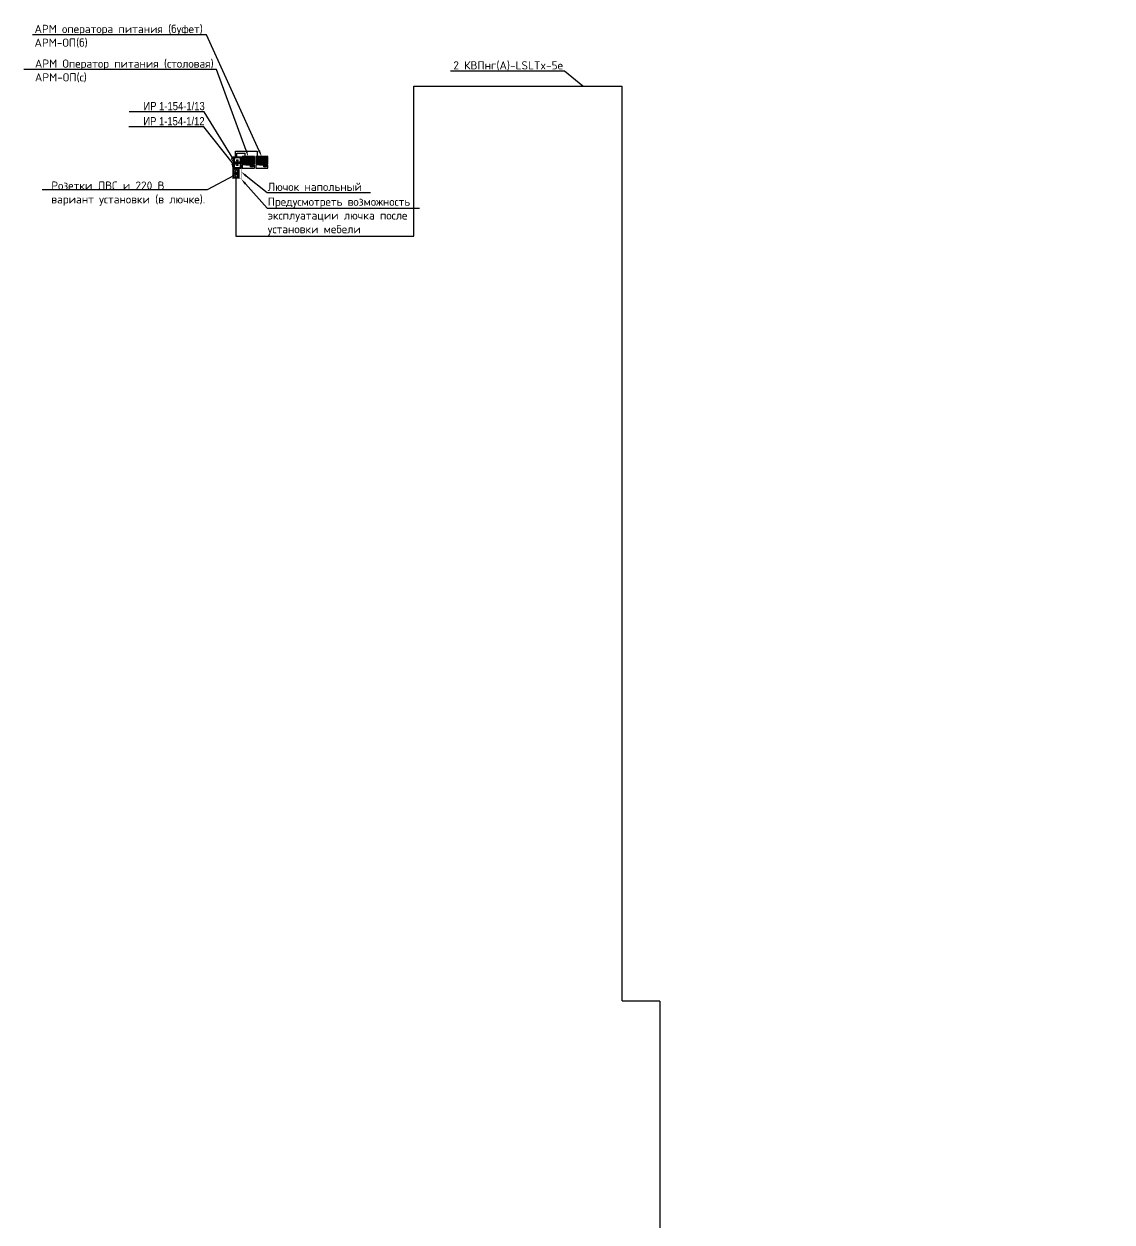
# Model space of a CAD drawing. Header units: millimetres. Extents: x 4247 to 622543, y -201358 to 142419.
# Drawn here: x 565479 to 598524, y 106024 to 142419 of the extents above; entities that cross this region are included whole.
import ezdxf
from ezdxf import colors
from ezdxf.entities.mleader import LeaderData, LeaderLine
from ezdxf.math import Vec2, Vec3

# ---------------------------------------------------------------- set-up
doc = ezdxf.new("R2010")
doc.units = ezdxf.units.MM
doc.linetypes.add('DASH', pattern=[0.75, 0.5, -0.25])
for name, color, linetype in [('_Оборудование ИСПП', 255, 'Continuous'), ('_Турникеты ИСПП', 254, 'Continuous'), ('PDF _Геометрия', 7, 'Continuous'), ('PDF _Оформление-Надписи', 7, 'Continuous'), ('PDF _Текст', 255, 'Continuous'), ('ИС ПП', 255, 'Continuous'), ('СС', 3, 'Continuous')]:
    doc.layers.add(name, color=color, linetype=linetype)
doc.layers.add('PDF _Сплошная заливка', color=7, linetype='Continuous', true_color=0xffffff)
doc.styles.add('Arial Narrow МОЙ', font='ARIALN.TTF', dxfattribs={"height": 2.5})
doc.styles.add('ISOCPEUR', font='isocpeui.ttf')
doc.styles.add('KOSTY_STYLE', font='isocpeur.ttf')

# ---------------------------------------------------------------- blocks, each defined once
blk = doc.blocks.new('ИР')
at = {"layer": 'PDF _Оформление-Надписи', "color": 5, "lineweight": 0}
for points in [[(236370, -165197), (239044, -165197), (239044, -167511), (236370, -167511)], [(236690, -165517), (238724, -165517), (238724, -167191), (236690, -167191)], [(237930, -166550), (237441, -166550), (237441, -166184), (237930, -166184)], [(237930, -166550), (237441, -166550), (237441, -166184), (237930, -166184)], [(237685, -166213), (237898, -166213), (237898, -166383), (237825, -166383), (237825, -166455), (237751, -166455), (237751, -166527), (237617, -166527), (237617, -166455), (237544, -166455), (237544, -166383), (237471, -166383), (237471, -166213)], [(237685, -166213), (237898, -166213), (237898, -166383), (237825, -166383), (237825, -166455), (237751, -166455), (237751, -166527), (237617, -166527), (237617, -166455), (237544, -166455), (237544, -166383), (237471, -166383), (237471, -166213)], [(237981, -166550), (237492, -166550), (237492, -166184), (237981, -166184)], [(237981, -166550), (237492, -166550), (237492, -166184), (237981, -166184)], [(237735, -166213), (237949, -166213), (237949, -166383), (237876, -166383), (237876, -166455), (237801, -166455), (237801, -166527), (237668, -166527), (237668, -166455), (237595, -166455), (237595, -166383), (237522, -166383), (237522, -166213)], [(237735, -166213), (237949, -166213), (237949, -166383), (237876, -166383), (237876, -166455), (237801, -166455), (237801, -166527), (237668, -166527), (237668, -166455), (237595, -166455), (237595, -166383), (237522, -166383), (237522, -166213)]]:
    blk.add_lwpolyline(points, close=True, dxfattribs=at)
for points in [[(236690, -165517), (236370, -165197)], [(238724, -165517), (239044, -165197)], [(236690, -167191), (236370, -167511)], [(238724, -167191), (239044, -167511)]]:
    blk.add_lwpolyline(points, dxfattribs=at)
blk = doc.blocks.new('АП')
at = {"layer": 'PDF _Сплошная заливка', "true_color": 0xffffff, "transparency": 33554559}
blk.add_hatch(color=7, dxfattribs=at).paths.add_polyline_path([(218996, 87758), (219638, 87758), (219638, 88124), (218996, 88124)])
at = {"layer": 'PDF _Сплошная заливка', "transparency": 33554559}
for points in [[(219180, 87666), (219455, 87666), (219455, 87721), (219180, 87721)], [(219418, 87574), (219638, 87574), (219638, 87593), (219418, 87593)], [(219455, 87556), (219602, 87556), (219602, 87593), (219455, 87593)]]:
    blk.add_hatch(color=5, dxfattribs=at).paths.add_polyline_path(points)
at = {"layer": 'PDF _Геометрия', "color": 5, "lineweight": 25}
for points in [[(218960, 87721), (219693, 87721), (219693, 88161), (218960, 88161)], [(218996, 87758), (219638, 87758), (219638, 88124), (218996, 88124)], [(218960, 87464), (219693, 87464), (219693, 87666), (218960, 87666)], [(219180, 87666), (219455, 87666), (219455, 87721), (219180, 87721)], [(219418, 87574), (219638, 87574), (219638, 87593), (219418, 87593)], [(219455, 87556), (219602, 87556), (219602, 87593), (219455, 87593)]]:
    blk.add_lwpolyline(points, close=True, dxfattribs=at)
at = {"layer": 'PDF _Текст', "color": 251, "insert": (219317, 87941), "char_height": 250, "width": 642.03, "attachment_point": 5, "style": 'ISOCPEUR'}
blk.add_mtext('ОП', dxfattribs=at)
blk = doc.blocks.new('_DotSmall')
at = {"color": 0, "linetype": 'ByBlock', "const_width": 0.5}
blk.add_lwpolyline([(-0.0625, 0, 1), (0.0625, 0, 1)], format="xyb", close=True, dxfattribs=at)
blk = doc.blocks.new('план Новый корпус (не печатать) 2$0$_Dot')
at = {"color": 251, "linetype": 'ByBlock', "lineweight": -2}
blk.add_line((-0.5, 0), (-1, 0), dxfattribs=at)
at = {"color": 251, "linetype": 'ByBlock', "const_width": 0.5}
blk.add_lwpolyline([(-0.25, 0, 1), (0.25, 0, 1)], format="xyb", close=True, dxfattribs=at)

msp = doc.modelspace()

# ---------------------------------------------------------------- linework, layer by layer
at = {"color": 8, "linetype": 'ByBlock', "lineweight": 13, "const_width": 12.5, "elevation": 289.775}
msp.add_lwpolyline([(571806.721, 138391.513), (571806.949, 137725.358), (572083.598, 137725.358), (572083.37, 138391.513)], close=True, dxfattribs=at)
at = {"layer": '_Турникеты ИСПП', "color": 0, "lineweight": 0}
for p, q in [((571847.064, 138023.008), (572013.542, 138023.008)), ((571847.064, 137878.974), (571847.064, 138023.008)), ((571866.984, 138003.088), (571847.064, 138023.008)), ((571866.984, 138003.088), (571993.622, 138003.088)), ((571866.984, 137898.894), (571866.984, 138003.088)), ((571993.622, 138003.088), (571993.622, 137898.894)), ((572013.542, 138023.008), (572013.542, 137878.974)), ((571866.984, 137898.894), (571847.064, 137878.974)), ((572013.542, 137878.974), (571847.064, 137878.974)), ((571847.064, 137874.227), (572013.542, 137874.227)), ((571847.064, 137730.193), (571847.064, 137874.227)), ((571866.984, 137854.307), (571847.064, 137874.227)), ((571866.984, 137750.113), (571847.064, 137730.193)), ((571993.622, 137898.894), (571866.984, 137898.894)), ((571866.984, 137854.307), (571993.622, 137854.307)), ((571866.984, 137750.113), (571866.984, 137854.307)), ((571993.622, 137750.113), (571866.984, 137750.113)), ((571993.622, 137898.894), (572013.542, 137878.974)), ((571993.622, 137854.307), (572013.542, 137874.227)), ((571993.622, 137854.307), (571993.622, 137750.113)), ((571993.622, 137750.113), (572013.542, 137730.193)), ((572013.542, 137874.227), (572013.542, 137730.193))]:
    msp.add_line(p, q, dxfattribs=at)
at = {"layer": '_Турникеты ИСПП', "lineweight": 0}
for p, q in [((571993.622, 138003.088), (572013.542, 138023.008)), ((572013.542, 137730.193), (571847.064, 137730.193))]:
    msp.add_line(p, q, dxfattribs=at)
at = {"layer": '_Турникеты ИСПП', "color": 5, "linetype": 'ByBlock', "lineweight": 30, "ltscale": 0.01}
for points in [[(571901.39, 138379.047), (571901.39, 138549.934), (572565.097, 138549.934), (572565.097, 138387.907)], [(571945.316, 138379.047), (571945.316, 138496.435), (572186.913, 138496.435), (572186.913, 138387.907)]]:
    msp.add_lwpolyline(points, dxfattribs=at)
at = {"layer": '_Турникеты ИСПП', "color": 0, "lineweight": 0}
for centre, radius in [((571930.303, 137950.991), 41.699), ((571911.84, 137950.991), 3.077), ((571948.767, 137950.991), 3.077), ((571930.303, 137802.21), 41.699), ((571911.84, 137802.21), 3.077), ((571948.767, 137802.21), 3.077)]:
    msp.add_circle(centre, radius, dxfattribs=at)
at = {"layer": 'ИС ПП', "color": 5, "linetype": 'DASH', "lineweight": 30, "ltscale": 3}
msp.add_lwpolyline([(571911.874, 137722.3), (571911.874, 135972.004), (577323.574, 135972.004), (577323.574, 140527.348), (583635.098, 140527.348), (583635.098, 112740.531), (584790.98, 112740.531), (584790.98, 104029.375), (585834.471, 104029.375), (585834.471, 93075.043), (598523.925, 93075.043), (598523.925, 91143.342), (595698.542, 91143.342)], dxfattribs=at)

# ---------------------------------------------------------------- block references
at = {"color": 240, "lineweight": 15, "true_color": 0xed1f24, "xscale": 0.08740743041447095, "yscale": 0.08740743041447095, "zscale": 0.08740743041447095}
for p in [(551184.008, 152818.534), (551183.881, 152673.415)]:
    msp.add_blockref('ИР', p, dxfattribs=at)
at = {"layer": 'СС', "xscale": 0.5, "yscale": 0.5, "zscale": 0.5}
for p in [(462630.635, 94307.364, 289.775), (463038.637, 94307.364, 289.775)]:
    msp.add_blockref('АП', p, dxfattribs=at)

# ---------------------------------------------------------------- leaders
at = {"layer": '_Оборудование ИСПП', "color": 0, "lineweight": 0}
ml = msp.add_multileader_mtext('Standard', dxfattribs=at)
ml.set_content('\\A1;{\\C0;АРМ оператора питания (буфет)^JАРМ-ОП(б)}', color=(237, 31, 36), style='KOSTY_STYLE')
ml.set_leader_properties(color=256)
ml.build(insert=Vec2(0, 0))
ml.multileader.update_dxf_attribs({"text_left_attachment_type": 6, "text_right_attachment_type": 6, "arrow_head_size": 200})
ctx = ml.context
ctx.base_point, ctx.char_height, ctx.arrow_head_size, ctx.landing_gap_size, ctx.plane_origin = Vec3(565789.959, 142092.931, 289.775), 250, 200, 10, Vec3(578847.884, 141438.725, 289.775)
ctx.left_attachment, ctx.right_attachment = 6, 6
notes = []
notes.append((ctx, [(0, (1, 1, 0), (571017.959, 142092.931, 289.775), (-1, 0), 8, [(0, [(572701.904, 138387.907, 289.775)], 0, [])])]))
ctx.mtext.insert, ctx.mtext.width, ctx.mtext.flow_direction = Vec3(565799.959, 142392.931, 289.775), 5213.67034, 5
ml = msp.add_multileader_mtext('Standard', dxfattribs=at)
ml.set_content('\\A1;{\\C0;АРМ Оператор питания (столовая)^JАРМ-ОП(с)}', color=(237, 31, 36), style='KOSTY_STYLE')
ml.set_leader_properties()
ml.build(insert=Vec2(0, 0))
ml.multileader.update_dxf_attribs({"text_left_attachment_type": 6, "text_right_attachment_type": 6, "arrow_head_size": 200})
ctx = ml.context
ctx.base_point, ctx.char_height, ctx.arrow_head_size, ctx.landing_gap_size, ctx.plane_origin = Vec3(565801.715, 141039.619, 289.775), 250, 200, 10, Vec3(580390.366, 142348.153, 289.775)
ctx.left_attachment, ctx.right_attachment = 6, 6
notes.append((ctx, [(0, (1, 1, 0), (571329.715, 141039.619, 289.775), (-1, 0), 8, [(0, [(572293.903, 138387.907, 289.775)], 0, [])])]))
ctx.mtext.insert, ctx.mtext.width, ctx.mtext.flow_direction = Vec3(565811.715, 141339.619, 289.775), 6258.01583, 5
at = {"layer": '_Оборудование ИСПП', "lineweight": 0, "ltscale": 100}
ml = msp.add_multileader_mtext('Standard', dxfattribs=at)
ml.set_content('\\A1;{\\C0;2 \\A0;КВПнг(А)-LSLTx-5е}', color=251, style='KOSTY_STYLE')
ml.set_leader_properties(color=251)
ml.set_arrow_properties(name='план Новый корпус (не печатать) 2$0$_Dot')
ml.build(insert=Vec2(0, 0))
ml.multileader.update_dxf_attribs({"text_left_attachment_type": 6, "text_right_attachment_type": 6, "dogleg_length": 103.837, "arrow_head_size": 10})
ctx = ml.context
ctx.base_point, ctx.char_height, ctx.arrow_head_size, ctx.landing_gap_size, ctx.plane_origin = Vec3(578518.808, 140985.938), 250, 10, 0.09, Vec3(611547.65, 169053.004)
ctx.left_attachment, ctx.right_attachment = 6, 6
notes.append((ctx, [(1, (1, 1, 0), (581897.824, 140985.938), (-1, 0), 103.837, [(3, [(582461.512, 140527.348)], 0, [])])]))
ctx.mtext.insert, ctx.mtext.flow_direction = Vec3(578518.898, 141285.938), 5
at = {"layer": '_Оборудование ИСПП', "color": 0, "lineweight": 0}
ml = msp.add_multileader_mtext('Standard', dxfattribs=at)
ml.set_content('{\\C0;ИР 1-154-1/13}', color=(237, 31, 36), style='Arial Narrow МОЙ')
ml.set_leader_properties()
ml.set_arrow_properties(name='DOTSMALL')
ml.build(insert=Vec2(0, 0))
ml.multileader.update_dxf_attribs({"text_left_attachment_type": 6, "text_right_attachment_type": 6, "arrow_head_size": 200})
ctx = ml.context
ctx.base_point, ctx.char_height, ctx.arrow_head_size, ctx.landing_gap_size, ctx.plane_origin = Vec3(569096.865, 139749.983), 250, 200, 10, Vec3(574352.076, 138388.335)
ctx.left_attachment, ctx.right_attachment = 6, 6
notes.append((ctx, [(1, (1, 1, 0), (570950.41, 139749.983), (-1, 0), 8, [(0, [(571832.683, 138319.201)], 0, [])])]))
ctx.mtext.insert, ctx.mtext.flow_direction = Vec3(569106.865, 140049.983), 5
ml = msp.add_multileader_mtext('Standard', dxfattribs=at)
ml.set_content('{\\C0;ИР 1-154-1/12}', color=(237, 31, 36), style='Arial Narrow МОЙ')
ml.set_leader_properties()
ml.set_arrow_properties(name='DOTSMALL')
ml.build(insert=Vec2(0, 0))
ml.multileader.update_dxf_attribs({"text_left_attachment_type": 6, "text_right_attachment_type": 6, "arrow_head_size": 200})
ctx = ml.context
ctx.base_point, ctx.char_height, ctx.arrow_head_size, ctx.landing_gap_size, ctx.plane_origin = Vec3(569093.644, 139290.102), 250, 200, 10, Vec3(574352.076, 138041.038)
ctx.left_attachment, ctx.right_attachment = 6, 6
notes.append((ctx, [(1, (1, 1, 0), (570945.655, 139290.102), (-1, 0), 8, [(0, [(571844.371, 138155.172)], 0, [])])]))
ctx.mtext.insert, ctx.mtext.flow_direction = Vec3(569103.644, 139590.102), 5
at = {"layer": '_Оборудование ИСПП', "lineweight": 0}
ml = msp.add_multileader_mtext('Standard', dxfattribs=at)
ml.set_content('{\\C0;Розетки ЛВС и 220 В \\Pвариант установки (в лючке).\\P }', color=(237, 31, 36), style='KOSTY_STYLE')
ml.set_leader_properties(color=7)
ml.build(insert=Vec2(0, 0))
ml.multileader.update_dxf_attribs({"text_left_attachment_type": 6, "text_right_attachment_type": 6, "arrow_head_size": 200})
ctx = ml.context
ctx.base_point, ctx.char_height, ctx.arrow_head_size, ctx.landing_gap_size, ctx.plane_origin = Vec3(566298.793, 137383.798, 0), 250, 200, 10, Vec3(569898.98, 134784.824, 0)
ctx.left_attachment, ctx.right_attachment = 6, 6
notes.append((ctx, [(0, (1, 1, 0), (571039.293, 137383.798, 0), (-1, 0), 8, [(0, [(571844.497, 138277.927, 0), (571844.371, 138132.808, 0), (571847.064, 137950.991, 0), (571847.064, 137802.21, 0)], 0, [])])]))
ctx.mtext.insert, ctx.mtext.width, ctx.mtext.flow_direction = Vec3(566308.793, 137633.798, 0), 4934.92096, 5
at = {"layer": '_Оборудование ИСПП', "color": 0, "lineweight": 0}
ml = msp.add_multileader_mtext('Standard', dxfattribs=at)
ml.set_content('{\\C0;Лючок напольный}', color=(237, 31, 36), style='KOSTY_STYLE')
ml.set_leader_properties()
ml.build(insert=Vec2(0, 0))
ml.multileader.update_dxf_attribs({"text_left_attachment_type": 6, "text_right_attachment_type": 6, "arrow_head_size": 200})
ctx = ml.context
ctx.base_point, ctx.char_height, ctx.arrow_head_size, ctx.landing_gap_size, ctx.plane_origin = Vec3(572870.411, 137296.722, 289.775), 250, 200, 10, Vec3(576287.722, 135081.4, 289.775)
ctx.left_attachment, ctx.right_attachment = 6, 6
notes.append((ctx, [(1, (1, 1, 0), (572862.411, 137296.722, 289.775), (1, 0), 8, [(0, [(572072.633, 137928.35, 289.775)], 0, [])])]))
ctx.mtext.insert, ctx.mtext.width, ctx.mtext.flow_direction = Vec3(572880.411, 137596.722, 289.775), 4115.16936, 5
ml = msp.add_multileader_mtext('Standard', dxfattribs=at)
ml.set_content('{\\C0;Предусмотреть возможность эксплуатации лючка после установки мебели}', color=(237, 31, 36), style='KOSTY_STYLE')
ml.set_leader_properties()
ml.build(insert=Vec2(0, 0))
ml.multileader.update_dxf_attribs({"text_left_attachment_type": 6, "text_right_attachment_type": 6, "arrow_head_size": 200})
ctx = ml.context
ctx.base_point, ctx.char_height, ctx.arrow_head_size, ctx.landing_gap_size, ctx.plane_origin = Vec3(572870.411, 136819.274, 289.775), 250, 200, 10, Vec3(576287.722, 134603.952, 289.775)
ctx.left_attachment, ctx.right_attachment = 6, 6
notes.append((ctx, [(1, (1, 1, 0), (572862.411, 136819.274, 289.775), (1, 0), 8, [(0, [(572072.633, 137714.308, 289.775)], 0, [])])]))
ctx.mtext.insert, ctx.mtext.width, ctx.mtext.flow_direction = Vec3(572880.411, 137144.274, 289.775), 4561.96759, 5
for ctx, leaders in notes:
    for number, flags, end, landing, length, lines in leaders:
        leader = LeaderData()
        leader.index, (leader.has_last_leader_line, leader.has_dogleg_vector, leader.attachment_direction) = number, flags
        leader.last_leader_point, leader.dogleg_vector, leader.dogleg_length = Vec3(end), Vec3(landing), length
        for number, points, colour, breaks in lines:
            line = LeaderLine()
            line.index, line.vertices, line.color, line.breaks = number, Vec3.list(points), colors.encode_raw_color(colour), breaks
            leader.lines.append(line)
        ctx.leaders.append(leader)

doc.saveas('drawing.dxf')
